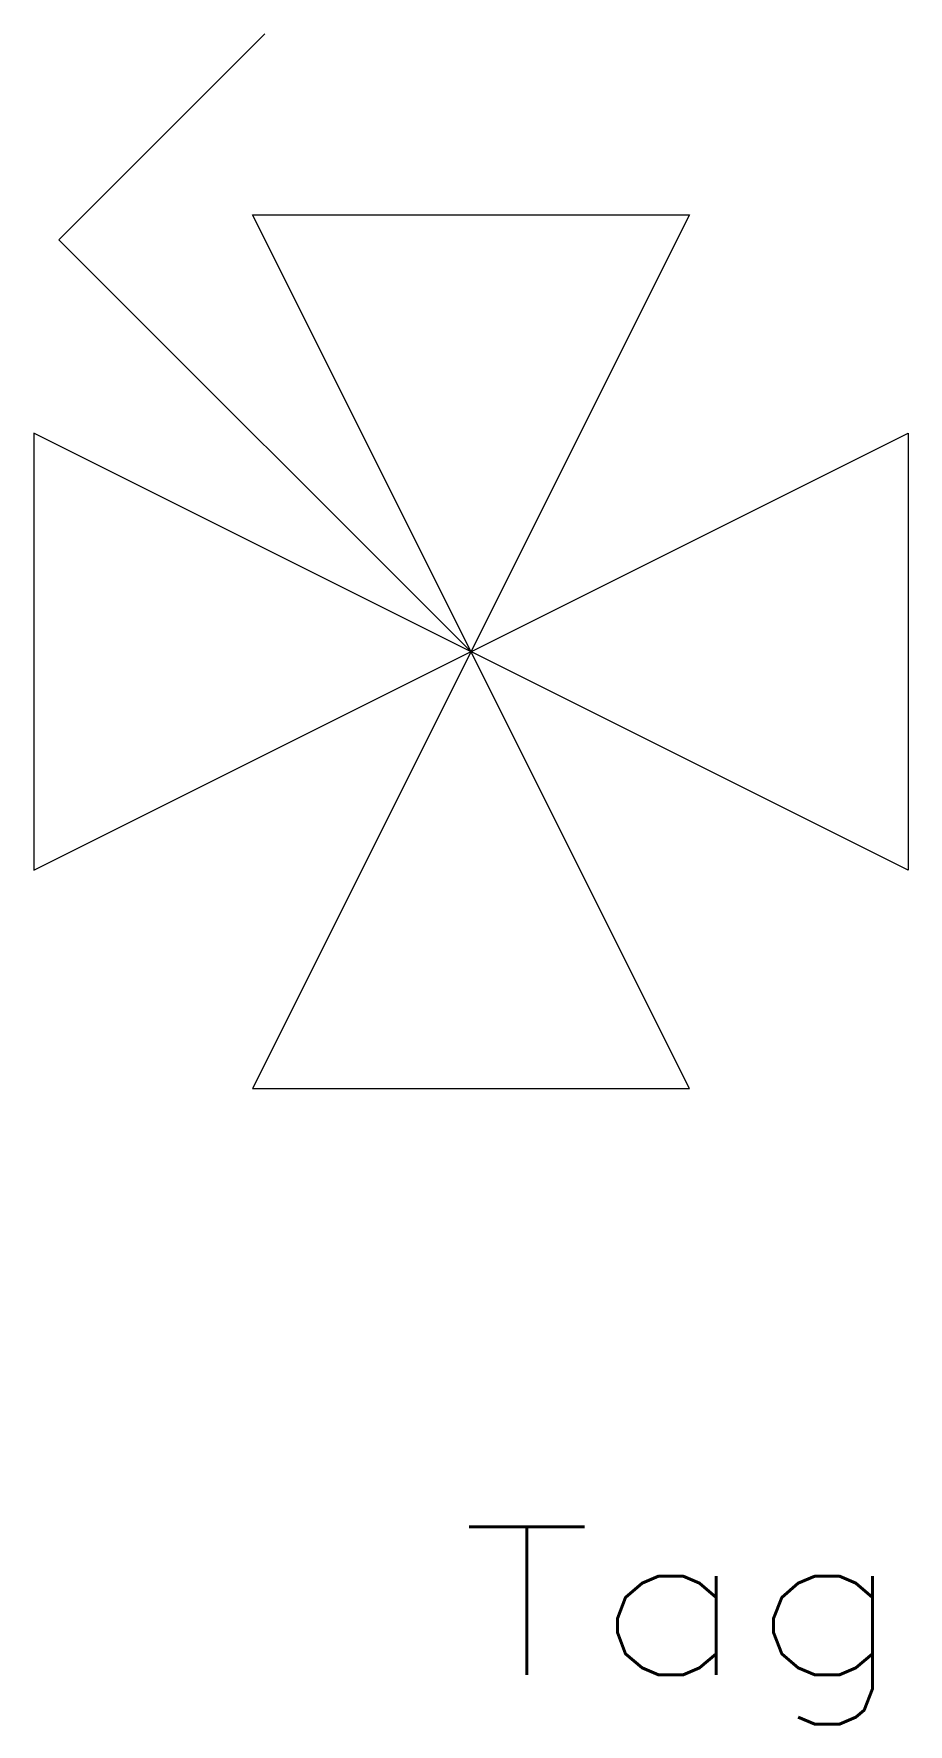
# Model space of a CAD drawing. Header units: inches. Extents: x -3.8 to 3.8, y -9.2 to 5.3.
import ezdxf
from ezdxf.enums import TextEntityAlignment as Align

# ---------------------------------------------------------------- set-up
doc = ezdxf.new("R2010")
doc.units = ezdxf.units.IN
doc.header["$MEASUREMENT"] = 0
doc.layers.get('0').update_dxf_attribs({"lineweight": 0})
doc.styles.add('STANDARD1', font='TXT.SHX')

msp = doc.modelspace()

# ---------------------------------------------------------------- linework, layer by layer
for p, q in [((-3.536, 3.536), (-1.768, 5.303)), ((1.875, 3.75), (-1.875, -3.75)), ((1.875, -3.75), (-1.875, 3.75)), ((-1.875, 3.75), (1.875, 3.75)), ((0, 0), (-3.536, 3.536)), ((-3.75, 1.875), (-3.75, -1.875)), ((-3.75, -1.875), (3.75, 1.875)), ((3.75, -1.875), (-3.75, 1.875)), ((3.75, 1.875), (3.75, -1.875)), ((-1.875, -3.75), (1.875, -3.75))]:
    msp.add_line(p, q)

# ---------------------------------------------------------------- texts
at = {"color": 7, "linetype": 'Continuous', "style": 'STANDARD1', "width": 1.166667}
msp.add_text('Tag', height=1.27, dxfattribs=at).set_placement((-0.085, -8.782), (3.725, -8.782), align=Align.FIT)

doc.saveas('drawing.dxf')
